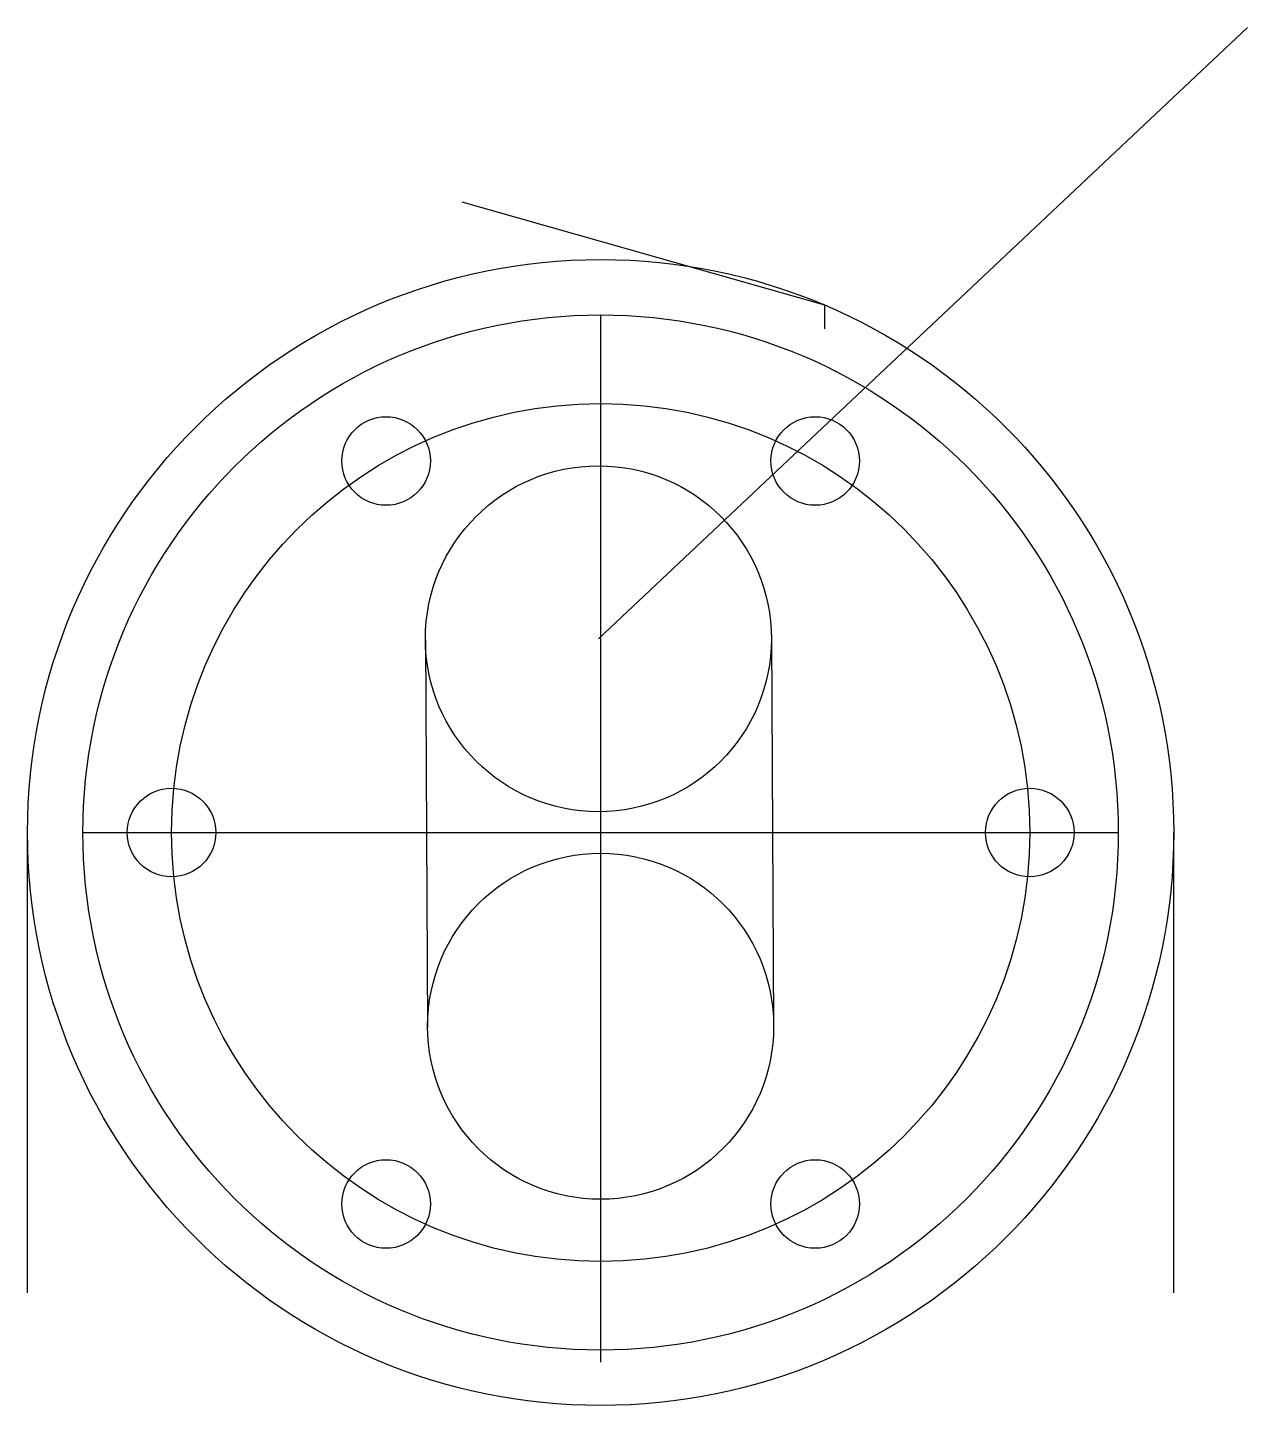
# Model space of a CAD drawing. Header units: millimetres. Extents: x -20.7 to 23.4, y -20.7 to 29.1.
import ezdxf

# ---------------------------------------------------------------- set-up
doc = ezdxf.new("R2010")
doc.units = ezdxf.units.MM
doc.layers.get('0').update_dxf_attribs({"linetype": 'CONTINUOUS'})

msp = doc.modelspace()

# ---------------------------------------------------------------- linework, layer by layer
for p, q in [((-0.08, 7), (23.364, 29.083)), ((8.099, 19.05), (-5, 22.778)), ((8.099, 18.2), (8.099, 19.05)), ((0, 18.7), (0, -19.132)), ((6.17, 7.035), (6.25, -6.964)), ((-6.33, 6.964), (-6.25, -7.036)), ((-20.7, -16.632), (-20.7, 0)), ((-18.7, 0), (18.7, 0)), ((20.7, -16.632), (20.7, 0))]:
    msp.add_line(p, q)
for centre, radius in [((0, 0), 20.7), ((0, 0), 18.7), ((0, 0), 15.5), ((-7.75, 13.423), 1.6), ((7.75, 13.423), 1.6), ((-0.08, 7), 6.25), ((-15.5, 0), 1.6), ((15.5, 0), 1.6), ((0, -7), 6.25), ((0, -7), 6.25), ((-7.75, -13.423), 1.6), ((7.75, -13.423), 1.6)]:
    msp.add_circle(centre, radius)

doc.saveas('drawing.dxf')
